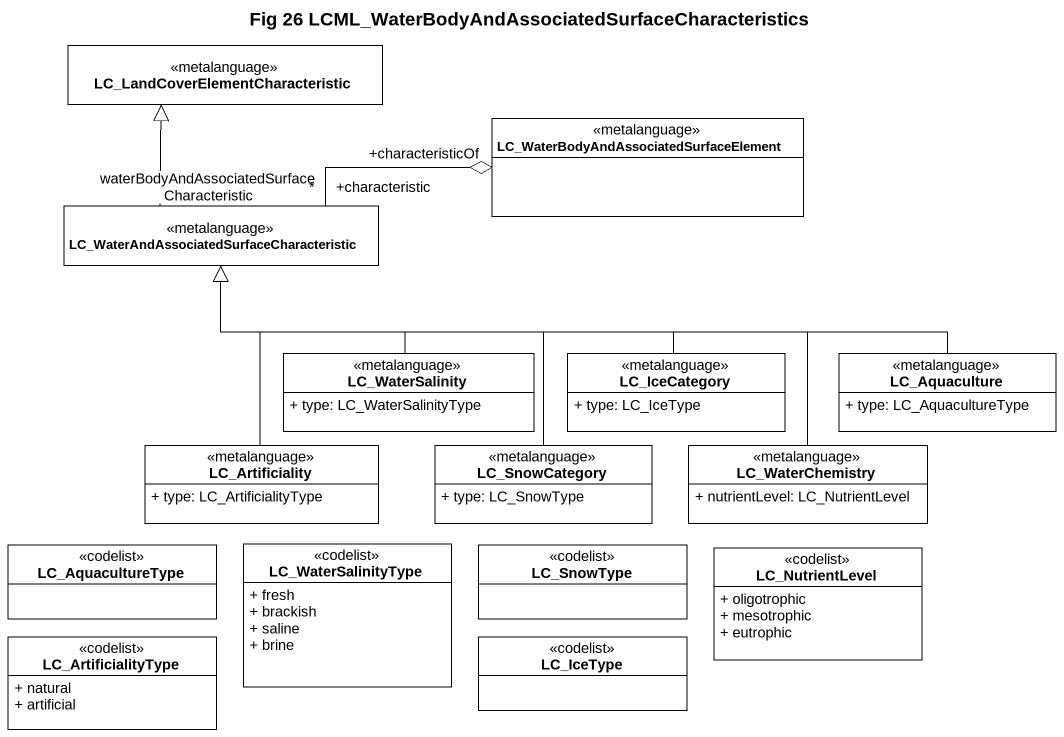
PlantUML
@startuml
title Fig 26 LCML_WaterBodyAndAssociatedSurfaceCharacteristics
hide circle
hide empty members
skinparam classAttributeIconSize 0
class "LC_LandCoverElementCharacteristic" as LC_LandCoverElementCharacter <<metalanguage>> #FFFFFF
class "LC_WaterBodyAndAssociatedSurfaceElement" as LC_WaterBodyAndAssociatedSur <<metalanguage>> #FFFFFF
class "LC_WaterAndAssociatedSurfaceCharacteristic" as LC_WaterAndAssociatedSurface <<metalanguage>> #FFFFFF
class LC_WaterSalinity <<metalanguage>> #FFFFFF {
  + type: LC_WaterSalinityType
}
class LC_IceCategory <<metalanguage>> #FFFFFF {
  + type: LC_IceType
}
class LC_Aquaculture <<metalanguage>> #FFFFFF {
  + type: LC_AquacultureType
}
class LC_Artificiality <<metalanguage>> #FFFFFF {
  + type: LC_ArtificialityType
}
class LC_SnowCategory <<metalanguage>> #FFFFFF {
  + type: LC_SnowType
}
class LC_WaterChemistry <<metalanguage>> #FFFFFF {
  + nutrientLevel: LC_NutrientLevel
}
class LC_AquacultureType <<codelist>> #FFFFFF
class LC_WaterSalinityType <<codelist>> #FFFFFF {
  + fresh
  + brackish
  + saline
  + brine
}
class LC_SnowType <<codelist>> #FFFFFF
class LC_NutrientLevel <<codelist>> #FFFFFF {
  + oligotrophic
  + mesotrophic
  + eutrophic
}
class LC_ArtificialityType <<codelist>> #FFFFFF {
  + natural
  + artificial
}
class LC_IceType <<codelist>> #FFFFFF
LC_WaterAndAssociatedSurface -up-|> LC_LandCoverElementCharacter
LC_WaterAndAssociatedSurface "+characteristic\n*" -right-o "+characteristicOf" LC_WaterBodyAndAssociatedSur : waterBodyAndAssociatedSurfaceCharacteristic
LC_WaterSalinity -up-|> LC_WaterAndAssociatedSurface
LC_IceCategory -left-|> LC_WaterAndAssociatedSurface
LC_Aquaculture -left-|> LC_WaterAndAssociatedSurface
LC_Artificiality -up-|> LC_WaterAndAssociatedSurface
LC_SnowCategory -up-|> LC_WaterAndAssociatedSurface
LC_WaterChemistry -left-|> LC_WaterAndAssociatedSurface
@enduml
